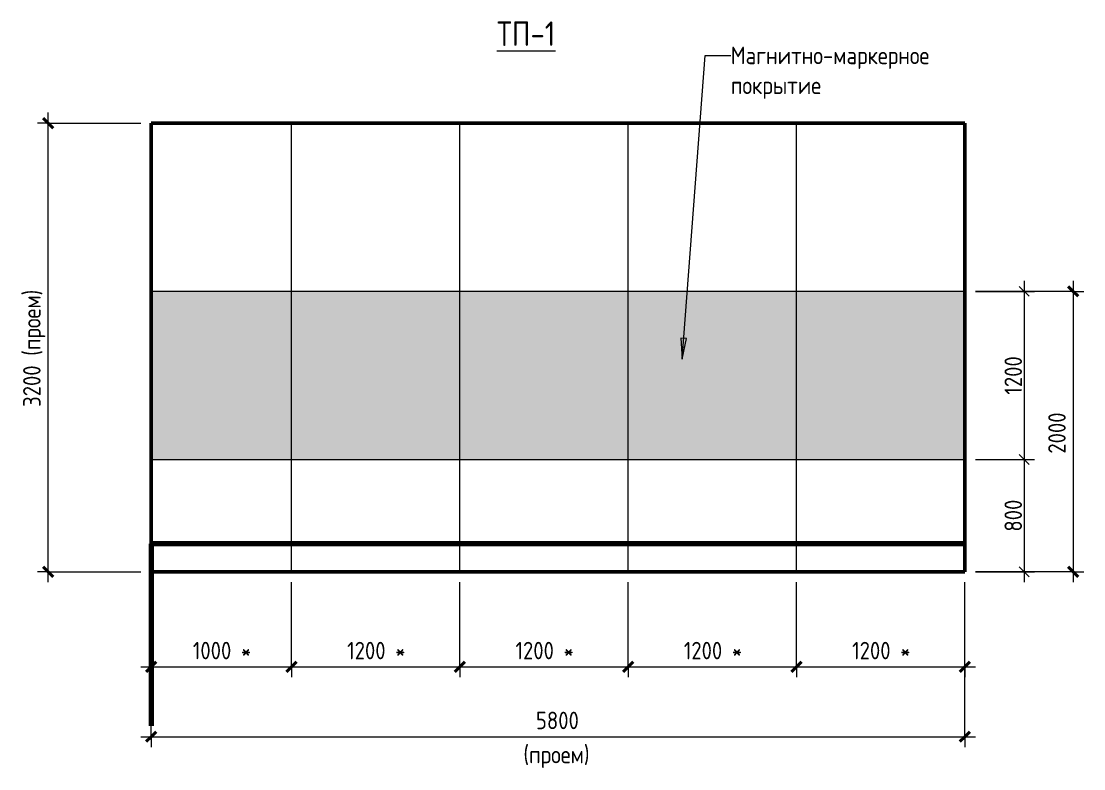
# Model space of a CAD drawing. Header units: millimetres. Extents: x -7839 to 81213, y -1545 to 30369.
# Drawn here: x 53981 to 61555, y -1545 to 3787 of the extents above; entities that cross this region are included whole.
import ezdxf

# ---------------------------------------------------------------- set-up
doc = ezdxf.new("R2010")
doc.units = ezdxf.units.MM
for name, color, linetype, lineweight in [('Аннотация', 7, 'Continuous', 9), ('Размеры', 7, 'Continuous', 9), ('Размеры-50', 7, 'Continuous', 9), ('Узлы', 7, 'Continuous', 20)]:
    doc.layers.add(name, color=color, linetype=linetype, lineweight=lineweight)
doc.layers.add('Линии', color=7, linetype='Continuous', lineweight=9, true_color=0x00a600)
doc.styles.add('GOST Common', font='GOST_Common.ttf', dxfattribs={"width": 0.9, "height": 175})
doc.styles.add('GOST Common_1', font='GOST_Common.ttf', dxfattribs={"width": 0.9, "height": 125})
doc.styles.add('GOST Common_3', font='GOST_Common.ttf', dxfattribs={"width": 0.9, "height": 125})
doc.dimstyles.new('ADSK_Основной_2_5_мм', dxfattribs={"dimscale": 304.8, "dimtxt": 125.714375, "dimasz": 0.231955, "dimexe": 0.246063, "dimexo": 0.246063, "dimgap": 0.049213, "dimtad": 1, "dimrnd": 0.01, "dimdsep": 46, "dimtxsty": 'GOST Common_1', "dimblk1": 'OBLIQUE', "dimblk2": 'OBLIQUE', "dimsah": 1, "dimcen": 0.09, "dimdle": 0.246063, "dimazin": 2, "dimtfac": 1, "dimtdec": 4, "dimtix": 1, "dimtmove": 0, "dimatfit": 3, "dimfxl": 1, "dimtvp": 1, "dimtolj": 1, "dimtzin": 0, "dimlwd": 20, "dimlwe": 20, "dimarcsym": 2})
doc.dimstyles.new('ADSK_Основной_2_5_мм_Округление_до_10_мм_1', dxfattribs={"dimscale": 304.8, "dimtxt": 125.714375, "dimasz": 0.231955, "dimexe": 0.246063, "dimexo": 0.246063, "dimgap": 0.049213, "dimtad": 1, "dimdec": 0, "dimrnd": 10, "dimdsep": 46, "dimtxsty": 'GOST Common_1', "dimblk1": 'OBLIQUE', "dimblk2": 'OBLIQUE', "dimsah": 1, "dimcen": 0.09, "dimdle": 0.246063, "dimazin": 2, "dimtfac": 1, "dimtdec": 4, "dimtix": 1, "dimtmove": 0, "dimatfit": 3, "dimfxl": 1, "dimtvp": 1, "dimtolj": 1, "dimtzin": 0, "dimlwd": 20, "dimlwe": 20, "dimarcsym": 2})
doc.dimstyles.new('ADSK_Основной_2_5_мм_Округление_до_1_мм', dxfattribs={"dimscale": 304.8, "dimtxt": 125.714375, "dimasz": 0.231955, "dimexe": 0.246063, "dimexo": 0.246063, "dimgap": 0.049213, "dimtad": 1, "dimdec": 0, "dimdsep": 46, "dimtxsty": 'GOST Common_1', "dimblk1": 'OBLIQUE', "dimblk2": 'OBLIQUE', "dimsah": 1, "dimcen": 0.09, "dimdle": 0.246063, "dimazin": 2, "dimtfac": 1, "dimtdec": 4, "dimtix": 1, "dimtmove": 0, "dimatfit": 3, "dimfxl": 1, "dimtvp": 1, "dimtolj": 1, "dimtzin": 0, "dimlwd": 20, "dimlwe": 20, "dimarcsym": 2})

# ---------------------------------------------------------------- blocks, each defined once
blk = doc.blocks.new('DIMBLOCK32-ТП-1')
at = {"layer": 'Размеры-50', "lineweight": 20, "transparency": 16777216}
for p, q in [((54172.5, -214.1), (54172.5, 3135.9)), ((54172.5, 3060.9), (54097.5, 3060.9)), ((54172.5, 3060.9), (54832.8, 3060.9)), ((54172.5, -139.1), (54097.5, -139.1)), ((54172.5, -139.1), (54832.8, -139.1))]:
    blk.add_line(p, q, dxfattribs=at)
at = {"layer": 'Размеры-50', "lineweight": 40, "transparency": 16777216}
for p, q in [((54172.5, 3060.9), (54137.2, 3096.2)), ((54172.5, 3060.9), (54207.9, 3025.5)), ((54172.5, -139.1), (54137.2, -103.8)), ((54172.5, -139.1), (54207.9, -174.5))]:
    blk.add_line(p, q, dxfattribs=at)
at = {"layer": 'Размеры-50', "color": 0, "lineweight": 20, "transparency": 16777216, "insert": (53994.2, 1036.8), "char_height": 125, "width": 1017.647, "attachment_point": 1, "rotation": 90, "line_spacing_factor": 1.022761, "style": 'GOST Common_1'}
blk.add_mtext('3200 (проем)', dxfattribs=at)
blk = doc.blocks.new('_Oblique')
at = {"color": 0, "linetype": 'ByBlock', "lineweight": -2}
blk.add_line((-0.5, -0.5), (0.5, 0.5), dxfattribs=at)
blk = doc.blocks.new('DIMBLOCK33-ТП-1')
at = {"layer": 'Размеры-50', "lineweight": 20, "transparency": 16777216}
for p, q in [((54907.8, -1315.8), (54907.8, -214.1)), ((60707.8, -1315.8), (60707.8, -214.1)), ((54832.8, -1315.8), (60782.8, -1315.8)), ((54907.8, -1315.8), (54907.8, -1390.8)), ((60707.8, -1315.8), (60707.8, -1390.8))]:
    blk.add_line(p, q, dxfattribs=at)
at = {"layer": 'Размеры-50', "lineweight": 40, "transparency": 16777216}
for p, q in [((54907.8, -1315.8), (54943.2, -1280.4)), ((60707.8, -1315.8), (60743.2, -1280.4)), ((54907.8, -1315.8), (54872.5, -1351.1)), ((60707.8, -1315.8), (60672.5, -1351.1))]:
    blk.add_line(p, q, dxfattribs=at)
at = {"layer": 'Размеры-50', "color": 0, "lineweight": 20, "transparency": 16777216, "char_height": 125, "attachment_point": 1, "line_spacing_factor": 1.022761, "style": 'GOST Common_1'}
for s, insert, width in [('5800', (57650.1, -1137.4), 378.422), ('(проем)', (57560.7, -1380.5), 593.201)]:
    blk.add_mtext(s, dxfattribs=dict(at, insert=insert, width=width))
blk = doc.blocks.new('DIMBLOCK34-ТП-1')
at = {"layer": 'Размеры-50', "lineweight": 20, "transparency": 16777216}
for p, q in [((54907.8, -817.3), (54907.8, -214.1)), ((55907.8, -817.3), (55907.8, -214.1)), ((54832.8, -817.3), (55907.8, -817.3)), ((54907.8, -817.3), (54907.8, -892.3)), ((55907.8, -817.3), (55907.8, -892.3))]:
    blk.add_line(p, q, dxfattribs=at)
at = {"layer": 'Размеры-50', "lineweight": 40, "transparency": 16777216}
for p, q in [((54907.8, -817.3), (54872.5, -852.7)), ((54907.8, -817.3), (54943.2, -782)), ((55907.8, -817.3), (55872.5, -852.7)), ((55907.8, -817.3), (55943.2, -782))]:
    blk.add_line(p, q, dxfattribs=at)
at = {"layer": 'Размеры-50', "color": 0, "lineweight": 20, "transparency": 16777216, "insert": (55204.3, -639), "char_height": 125, "width": 488.368, "attachment_point": 1, "line_spacing_factor": 1.022761, "style": 'GOST Common_1'}
blk.add_mtext('1000 *', dxfattribs=at)
blk = doc.blocks.new('DIMBLOCK35-ТП-1')
at = {"layer": 'Размеры-50', "lineweight": 20, "transparency": 16777216}
for p, q in [((55907.8, -817.3), (55907.8, -214.1)), ((57107.8, -817.3), (57107.8, -214.1)), ((55907.8, -817.3), (57107.8, -817.3)), ((55907.8, -817.3), (55907.8, -892.3)), ((57107.8, -817.3), (57107.8, -892.3))]:
    blk.add_line(p, q, dxfattribs=at)
at = {"layer": 'Размеры-50', "lineweight": 40, "transparency": 16777216}
for p, q in [((55907.8, -817.3), (55872.5, -852.7)), ((55907.8, -817.3), (55943.2, -782)), ((57107.8, -817.3), (57072.5, -852.7)), ((57107.8, -817.3), (57143.2, -782))]:
    blk.add_line(p, q, dxfattribs=at)
at = {"layer": 'Размеры-50', "color": 0, "lineweight": 20, "transparency": 16777216, "insert": (56304.3, -639), "char_height": 125, "width": 488.368, "attachment_point": 1, "line_spacing_factor": 1.022761, "style": 'GOST Common_1'}
blk.add_mtext('1200 *', dxfattribs=at)
blk = doc.blocks.new('DIMBLOCK36-ТП-1')
at = {"layer": 'Размеры-50', "lineweight": 20, "transparency": 16777216}
for p, q in [((57107.8, -817.3), (57107.8, -214.1)), ((58307.8, -817.3), (58307.8, -214.1)), ((57107.8, -817.3), (58307.8, -817.3)), ((57107.8, -817.3), (57107.8, -892.3)), ((58307.8, -817.3), (58307.8, -892.3))]:
    blk.add_line(p, q, dxfattribs=at)
at = {"layer": 'Размеры-50', "lineweight": 40, "transparency": 16777216}
for p, q in [((57107.8, -817.3), (57072.5, -852.7)), ((57107.8, -817.3), (57143.2, -782)), ((58307.8, -817.3), (58272.5, -852.7)), ((58307.8, -817.3), (58343.2, -782))]:
    blk.add_line(p, q, dxfattribs=at)
at = {"layer": 'Размеры-50', "color": 0, "lineweight": 20, "transparency": 16777216, "insert": (57504.3, -639), "char_height": 125, "width": 488.368, "attachment_point": 1, "line_spacing_factor": 1.022761, "style": 'GOST Common_1'}
blk.add_mtext('1200 *', dxfattribs=at)
blk = doc.blocks.new('DIMBLOCK37-ТП-1')
at = {"layer": 'Размеры-50', "lineweight": 20, "transparency": 16777216}
for p, q in [((58307.8, -817.3), (58307.8, -214.1)), ((59507.8, -817.3), (59507.8, -214.1)), ((58307.8, -817.3), (59507.8, -817.3)), ((58307.8, -817.3), (58307.8, -892.3)), ((59507.8, -817.3), (59507.8, -892.3))]:
    blk.add_line(p, q, dxfattribs=at)
at = {"layer": 'Размеры-50', "lineweight": 40, "transparency": 16777216}
for p, q in [((58307.8, -817.3), (58272.5, -852.7)), ((58307.8, -817.3), (58343.2, -782)), ((59507.8, -817.3), (59472.5, -852.7)), ((59507.8, -817.3), (59543.2, -782))]:
    blk.add_line(p, q, dxfattribs=at)
at = {"layer": 'Размеры-50', "color": 0, "lineweight": 20, "transparency": 16777216, "insert": (58704.3, -639), "char_height": 125, "width": 488.368, "attachment_point": 1, "line_spacing_factor": 1.022761, "style": 'GOST Common_1'}
blk.add_mtext('1200 *', dxfattribs=at)
blk = doc.blocks.new('DIMBLOCK38-ТП-1')
at = {"layer": 'Размеры-50', "lineweight": 20, "transparency": 16777216}
for p, q in [((59507.8, -817.3), (59507.8, -214.1)), ((60707.8, -817.3), (60707.8, -214.1)), ((59507.8, -817.3), (60782.8, -817.3)), ((59507.8, -817.3), (59507.8, -892.3)), ((60707.8, -817.3), (60707.8, -892.3))]:
    blk.add_line(p, q, dxfattribs=at)
at = {"layer": 'Размеры-50', "lineweight": 40, "transparency": 16777216}
for p, q in [((59507.8, -817.3), (59472.5, -852.7)), ((59507.8, -817.3), (59543.2, -782)), ((60707.8, -817.3), (60672.5, -852.7)), ((60707.8, -817.3), (60743.2, -782))]:
    blk.add_line(p, q, dxfattribs=at)
at = {"layer": 'Размеры-50', "color": 0, "lineweight": 20, "transparency": 16777216, "insert": (59904.3, -639), "char_height": 125, "width": 488.368, "attachment_point": 1, "line_spacing_factor": 1.022761, "style": 'GOST Common_1'}
blk.add_mtext('1200 *', dxfattribs=at)
blk = doc.blocks.new('DIMBLOCK56-ТП-1')
at = {"layer": 'Defpoints', "color": 0, "transparency": 16777216}
for p in [(60707.8, 1860.9), (60707.8, 660.9), (61130.5, 660.9)]:
    blk.add_point(p, dxfattribs=at)
at = {"layer": 'Размеры', "color": 0, "lineweight": 20, "transparency": 16777216}
for p, q in [((61130.5, 1935.9), (61130.5, 585.9)), ((60782.8, 1860.9), (61205.5, 1860.9)), ((60782.8, 660.9), (61205.5, 660.9))]:
    blk.add_line(p, q, dxfattribs=at)
at = {"layer": 'Размеры', "color": 0, "lineweight": 20, "transparency": 16777216, "xscale": 70.7, "yscale": 70.7, "zscale": 70.7}
for p, rotation in [((61130.5, 1860.9), 90), ((61130.5, 660.9), 270)]:
    blk.add_blockref('_Oblique', p, dxfattribs=dict(at, rotation=rotation))
at = {"layer": 'Размеры', "color": 0, "lineweight": 20, "transparency": 16777216, "insert": (61053, 1260.9), "char_height": 125, "width": 283.816, "attachment_point": 5, "rotation": 90, "style": 'GOST Common_1'}
blk.add_mtext('\\A1;1200', dxfattribs=at)
blk = doc.blocks.new('DIMBLOCK57-ТП-1')
at = {"layer": 'Defpoints', "color": 0, "transparency": 16777216}
for p in [(60707.8, 660.9), (60707.8, -139.1), (61130.5, -139.1)]:
    blk.add_point(p, dxfattribs=at)
at = {"layer": 'Размеры', "color": 0, "lineweight": 20, "transparency": 16777216}
for p, q in [((61130.5, 735.9), (61130.5, -214.1)), ((60782.8, 660.9), (61205.5, 660.9)), ((60782.8, -139.1), (61205.5, -139.1))]:
    blk.add_line(p, q, dxfattribs=at)
at = {"layer": 'Размеры', "color": 0, "lineweight": 20, "transparency": 16777216, "xscale": 70.7, "yscale": 70.7, "zscale": 70.7}
for p, rotation in [((61130.5, 660.9), 90), ((61130.5, -139.1), 270)]:
    blk.add_blockref('_Oblique', p, dxfattribs=dict(at, rotation=rotation))
at = {"layer": 'Размеры', "color": 0, "lineweight": 20, "transparency": 16777216, "insert": (61053, 260.9), "char_height": 125, "width": 350.296, "attachment_point": 5, "rotation": 90, "style": 'GOST Common_1'}
blk.add_mtext('\\A1;800', dxfattribs=at)
blk = doc.blocks.new('DIMBLOCK58-ТП-1')
at = {"layer": 'Размеры-50', "lineweight": 40, "transparency": 16777216}
for p, q in [((61480.5, 1860.9), (61445.1, 1896.2)), ((61480.5, 1860.9), (61515.8, 1825.5)), ((61480.5, -139.1), (61445.1, -103.8)), ((61480.5, -139.1), (61515.8, -174.5))]:
    blk.add_line(p, q, dxfattribs=at)
at = {"layer": 'Размеры-50', "lineweight": 20, "transparency": 16777216}
for p, q in [((61480.5, 1935.9), (61480.5, -214.1)), ((61480.5, 1860.9), (60782.8, 1860.9)), ((61480.5, 1860.9), (61555.5, 1860.9)), ((61480.5, -139.1), (60782.8, -139.1)), ((61480.5, -139.1), (61555.5, -139.1))]:
    blk.add_line(p, q, dxfattribs=at)
at = {"layer": 'Размеры-50', "color": 0, "lineweight": 20, "transparency": 16777216, "insert": (61302.1, 703.2), "char_height": 125, "width": 378.422, "attachment_point": 1, "rotation": 90, "line_spacing_factor": 1.022761, "style": 'GOST Common_1'}
blk.add_mtext('2000', dxfattribs=at)

msp = doc.modelspace()

# ---------------------------------------------------------------- hatches: boundary and pattern name
at = {"layer": 'Аннотация'}
msp.add_hatch(color=256, dxfattribs=at).paths.add_polyline_path([(58691.734, 1375.921), (58722.874, 1523.976), (58683.493, 1526.991)])
at = {"layer": 'Узлы', "lineweight": 9}
h = msp.add_hatch(dxfattribs=at)
h.set_pattern_fill('FP_8', color=256, style=0, pattern_type=2)
h.set_pattern_definition([(0, (51925.8, 0), (203.2, 50.8), [16.764, -135.636, 16.764, -135.636, -812.8]), (0, (51925.8, 0), (203.2, 50.8), [-304.8, 16.764, -288.036, 16.764, -135.636, -355.6]), (0, (51925.8, 0), (203.2, 50.8), [-762, 16.764, -84.836, 16.764, -237.236]), (120, (52002, 25.4), (-145.5941, 150.57636), [16.764, -135.636, 16.764, -135.636, -812.8]), (120, (52002, 25.4), (-145.5941, 150.57636), [-304.8, 16.764, -288.036, 16.764, -135.636, -355.6]), (120, (52002, 25.4), (-145.5941, 150.57636), [-762, 16.764, -84.836, 16.764, -237.236]), (240, (52027.4, 127), (-57.6059, -201.37636), [16.764, -135.636, 16.764, -135.636, -812.8]), (240, (52027.4, 127), (-57.6059, -201.37636), [-304.8, 16.764, -288.036, 16.764, -135.636, -355.6]), (240, (52027.4, 127), (-57.6059, -201.37636), [-762, 16.764, -84.836, 16.764, -237.236])])
h.paths.add_polyline_path([(60707.823, 660.861), (60707.823, 1860.861), (54907.823, 1860.861), (54907.823, 660.861)])

# ---------------------------------------------------------------- linework, layer by layer
at = {"layer": 'Аннотация'}
for p, q in [((58691.734, 1375.921), (58857.672, 3543.48)), ((58857.672, 3543.48), (59039.122, 3543.48)), ((58722.874, 1523.976), (58683.493, 1526.991)), ((58683.493, 1526.991), (58691.734, 1375.921)), ((58691.734, 1375.921), (58722.874, 1523.976))]:
    msp.add_line(p, q, dxfattribs=at)
at = {"layer": 'Линии', "color": 7, "lineweight": 50}
for p, q in [((54907.823, -139.139), (54907.823, 3060.861)), ((54907.823, 3060.861), (60707.823, 3060.861)), ((60707.823, 3060.861), (60707.823, -139.139)), ((54907.823, -139.139), (60707.823, -139.139))]:
    msp.add_line(p, q, dxfattribs=at)
at = {"layer": 'Линии', "color": 7, "lineweight": 20}
for p, q in [((55907.823, -139.139), (55907.823, 3060.861)), ((57107.823, -139.139), (57107.823, 3060.861)), ((58307.823, -139.139), (58307.823, 3060.861)), ((59507.823, -139.139), (59507.823, 3060.861))]:
    msp.add_line(p, q, dxfattribs=at)
at = {"layer": 'Линии', "color": 7}
for p, q in [((60707.823, 1860.861), (54907.823, 1860.861)), ((54907.823, 1860.861), (54907.823, 1060.861)), ((60707.823, 1060.861), (60707.823, 1860.861)), ((54907.823, 660.861), (60707.823, 660.861))]:
    msp.add_line(p, q, dxfattribs=at)
at = {"layer": 'Линии', "color": 7, "lineweight": 70}
for p, q in [((60707.823, 60.861), (54907.823, 60.861)), ((54907.823, 60.861), (54907.823, -1239.139))]:
    msp.add_line(p, q, dxfattribs=at)

# ---------------------------------------------------------------- texts
at = {"layer": 'Аннотация', "attachment_point": 1, "line_spacing_factor": 1.022766}
for s, insert, char_height, width, style in [('\\pxt1.02857,2.05714,3.08571,4.11429,5.14286,6.17143,7.2,8.22857,9.25714,10.28571,11.31429,12.34286,13.37143,14.4,15.42857,16.45714,17.48571,18.51429,19.54286,20.57143,21.6,22.62857,23.65714,24.68571,25.71429,26.74286,27.77143,28.8,29.82857,30.85714,31.88571,32.91429;{\\LТП-1}', (57371.668, 3786.336), 175, 454.0455, 'GOST Common'), ('\\pxt1.44,2.88,4.32,5.76,7.2,8.64,10.08,11.52,12.96,14.4,15.84,17.28,18.72,20.16,21.6,23.04,24.48,25.92,27.36,28.8,30.24,31.68,33.12,34.56,36,37.44,38.88,40.32,41.76,43.2,44.64,46.08;{Магнитно-маркерное покрытие}', (59039.122, 3606.077), 125, 1607.4, 'GOST Common_3')]:
    msp.add_mtext(s, dxfattribs=dict(at, insert=insert, char_height=char_height, width=width, style=style))

# ---------------------------------------------------------------- dimensions: what is measured, and where the dimension line sits
at = {"layer": 'Размеры', "lineweight": 20}
for base, p1, p2, dimstyle, override, picture, middle in [((54172.508, 3060.861), (54907.823, -139.139), (54907.823, 3060.861), 'ADSK_Основной_2_5_мм', {"dimpost": '<>(проем)', "dimfxl": 3200}, 'DIMBLOCK32-ТП-1', (54070.008, 1460.861)), ((61130.467, 660.861), (60707.823, 1860.861), (60707.823, 660.861), 'ADSK_Основной_2_5_мм_Округление_до_10_мм_1', {"dimpost": '<>', "dimfxl": 800}, 'DIMBLOCK56-ТП-1', (61052.967, 1260.861)), ((61480.467, -139.139), (60707.823, 1860.861), (60707.823, -139.139), 'ADSK_Основной_2_5_мм_Округление_до_10_мм_1', {"dimpost": '<>', "dimfxl": 2000}, 'DIMBLOCK58-ТП-1', (61402.967, 860.861)), ((61130.467, -139.139), (60707.823, 660.861), (60707.823, -139.139), 'ADSK_Основной_2_5_мм_Округление_до_10_мм_1', {"dimpost": '<>', "dimfxl": 1200}, 'DIMBLOCK57-ТП-1', (61052.967, 260.861))]:
    dim = msp.add_linear_dim(base=base, p1=p1, p2=p2, angle=90, dimstyle=dimstyle, override=override, dxfattribs=at)
    dim.commit()
    dim.dimension.update_dxf_attribs({"geometry": picture, "text_midpoint": middle})
dim = msp.add_linear_dim(base=(60707.823, -1315.769), p1=(54907.823, -139.139), p2=(60707.823, -139.139), text='<>\\X(проем)', dimstyle='ADSK_Основной_2_5_мм', override={"dimpost": '<>', "dimfxl": 5800}, dxfattribs=at)
dim.commit()
dim.dimension.update_dxf_attribs({"geometry": 'DIMBLOCK33-ТП-1', "text_midpoint": (57807.823, -1315.769)})
for base, p1, p2, override, picture, middle in [((55907.823, -817.324), (54907.823, -139.139), (55907.823, -139.139), {"dimpost": '<>*', "dimfxl": 1000}, 'DIMBLOCK34-ТП-1', (55407.823, -739.824)), ((57107.823, -817.324), (55907.823, -139.139), (57107.823, -139.139), {"dimpost": '<>*', "dimfxl": 1200}, 'DIMBLOCK35-ТП-1', (56507.823, -739.824)), ((58307.823, -817.324), (57107.823, -139.139), (58307.823, -139.139), {"dimpost": '<>*', "dimfxl": 1200}, 'DIMBLOCK36-ТП-1', (57707.823, -739.824)), ((59507.823, -817.324), (58307.823, -139.139), (59507.823, -139.139), {"dimpost": '<>*', "dimfxl": 1200}, 'DIMBLOCK37-ТП-1', (58907.823, -739.824)), ((60707.823, -817.324), (59507.823, -139.139), (60707.823, -139.139), {"dimpost": '<>*', "dimfxl": 1200}, 'DIMBLOCK38-ТП-1', (60107.823, -739.824))]:
    dim = msp.add_linear_dim(base=base, p1=p1, p2=p2, dimstyle='ADSK_Основной_2_5_мм_Округление_до_1_мм', override=override, dxfattribs=at)
    dim.commit()
    dim.dimension.update_dxf_attribs({"geometry": picture, "text_midpoint": middle})

doc.saveas('drawing.dxf')
